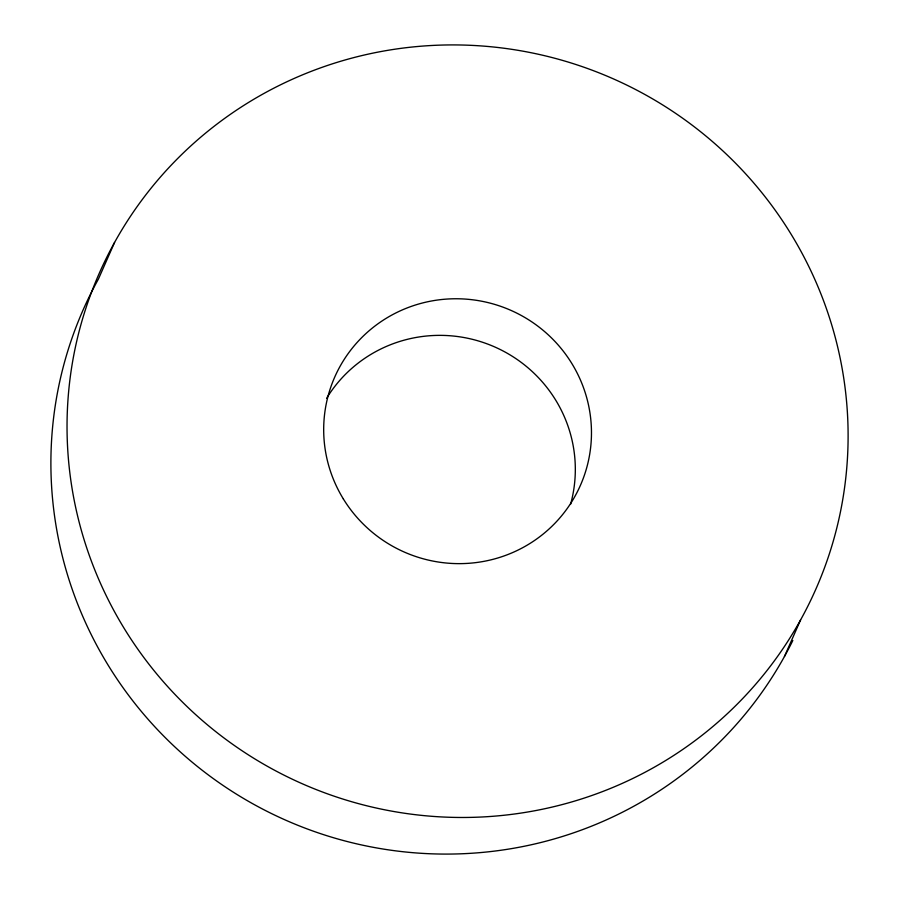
<?xml version="1.0" encoding="UTF-8"?>
<svg xmlns="http://www.w3.org/2000/svg" width="899" height="899" viewBox="0 0 899 899"><rect width="100%" height="100%" fill="white"/><g stroke="black" fill="none" stroke-linecap="round" stroke-linejoin="round"><path stroke-width="1.35" d="M114.555 242.483L98.407 279.083A391.559 385.244 23.8 0 0 262.845 809.19A391.559 385.244 23.8 0 0 792.839 640.481M784.445 656.517L800.593 619.917A391.559 385.244 23.8 0 0 447.747 44.95A391.559 385.244 23.8 0 0 124.377 628.727A391.559 385.244 23.8 0 0 800.593 619.917M326.584 398.347A134.243 132.086 23.8 0 1 494.057 346.654A134.243 132.086 23.8 0 1 570.55 504.373M343.339 498.923A134.243 132.086 23.8 0 0 575.18 495.9A134.243 132.086 23.8 0 0 454.209 298.771A134.243 132.086 23.8 0 0 343.339 498.923"/></g></svg>
